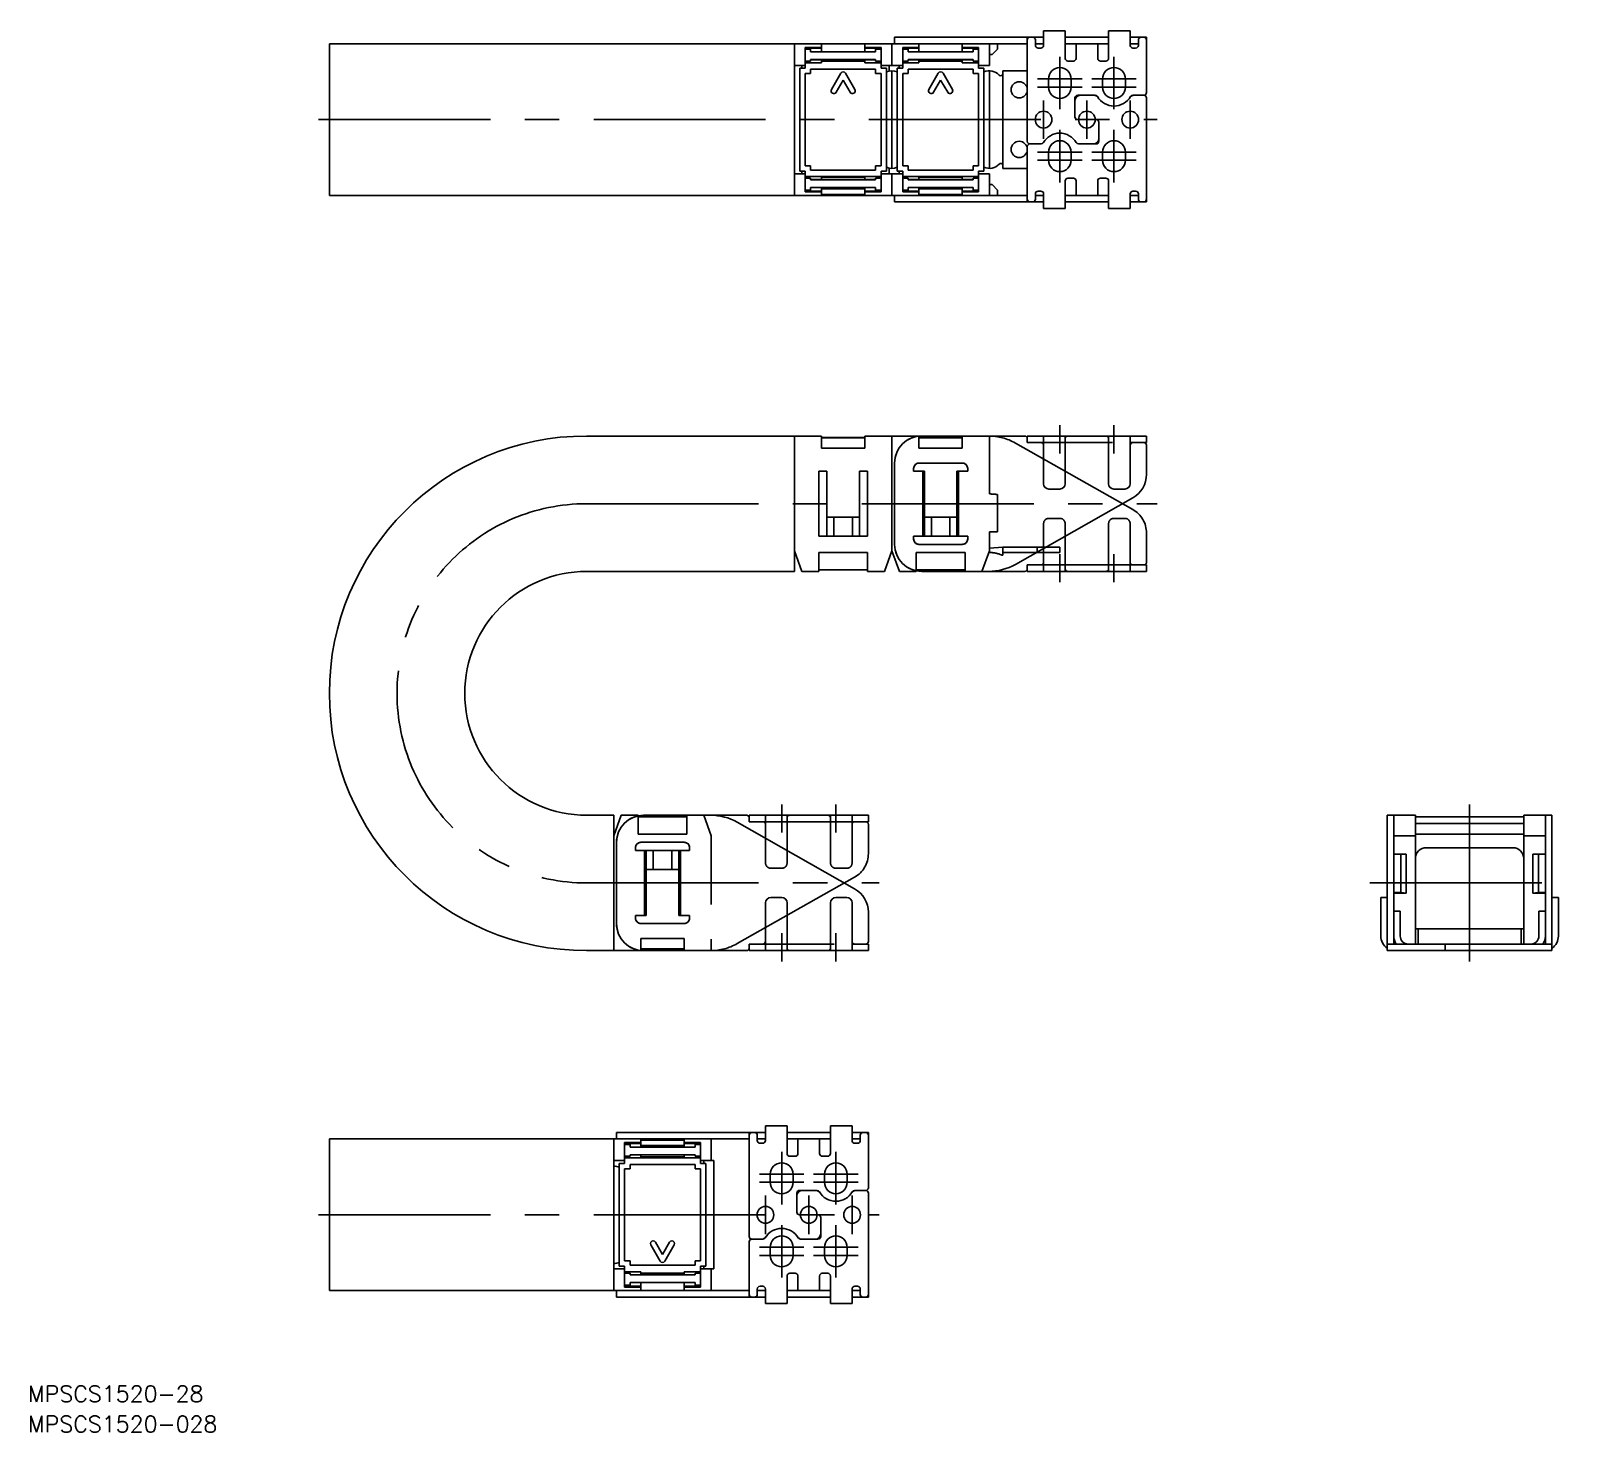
# Model space of a CAD drawing. Extents: x -55 to 229, y -26 to 233.
import ezdxf

# ---------------------------------------------------------------- set-up
doc = ezdxf.new("R2010")
doc.units = 0
for name, pattern in [('CENTER', [50.8, 31.75, -6.35, 6.35, -6.35]), ('DASHED', [19.05, 12.7, -6.35]), ('PHANTOM', [63.5, 31.75, -6.35, 6.35, -6.35, 6.35, -6.35])]:
    doc.linetypes.add(name, pattern=pattern)
doc.layers.get('0').update_dxf_attribs({"linetype": 'CONTINUOUS'})
doc.layers.add('CENTER', color=1, linetype='CENTER')
doc.styles.get("Standard").update_dxf_attribs({"font": 'txt.shx', "height": 3, "bigfont": 'bigfont.shx'})

msp = doc.modelspace()

# ---------------------------------------------------------------- linework, layer by layer
at = {"color": 7, "linetype": 'CONTINUOUS'}
for p, q in [((0, 230.160966), (0, 202.160966)), ((0, 230.160966), (128.863057, 230.160966)), ((85.863057, 202.160966), (85.863057, 230.160966)), ((90.863057, 230.160966), (90.863057, 228.660966)), ((98.863057, 228.660966), (98.863057, 230.160966)), ((103.863057, 230.160966), (103.863057, 226.160966)), ((104.363057, 230.160966), (104.363057, 231.360966)), ((131.863057, 231.360966), (104.363057, 231.360966)), ((108.863057, 230.160966), (108.863057, 228.660966)), ((116.863057, 230.160966), (116.863057, 228.660966)), ((121.863057, 230.160966), (121.863057, 226.160966)), ((123.363057, 229.160966), (123.363057, 230.160966)), ((128.863057, 212.160966), (128.863057, 231.360966)), ((130.363057, 230.860966), (130.363057, 229.860966)), ((131.863057, 230.160966), (130.363057, 230.160966)), ((131.863057, 229.860966), (131.863057, 232.560966)), ((131.863057, 232.560966), (135.863057, 232.560966)), ((135.863057, 227.460966), (135.863057, 232.560966)), ((143.863057, 231.360966), (135.863057, 231.360966)), ((143.863057, 230.160966), (135.863057, 230.160966)), ((137.863057, 227.460966), (137.863057, 230.160966)), ((141.863057, 227.460966), (141.863057, 230.160966)), ((143.863057, 227.460966), (143.863057, 232.560966)), ((147.863057, 232.560966), (143.863057, 232.560966)), ((147.863057, 229.860966), (147.863057, 232.560966)), ((150.863057, 231.360966), (147.863057, 231.360966)), ((149.363057, 230.160966), (147.863057, 230.160966)), ((149.363057, 229.860966), (149.363057, 230.860966)), ((150.863057, 231.360966), (150.863057, 221.160966)), ((87.863057, 229.498305), (90.863057, 229.498305)), ((87.863057, 229.498305), (87.863057, 225.660966)), ((87.863057, 229.345285), (90.863057, 229.345285)), ((87.863057, 229.160966), (88.863057, 229.160966)), ((88.863057, 228.660966), (88.863057, 229.160966)), ((88.863057, 228.660966), (100.863057, 228.660966)), ((88.863057, 227.260966), (100.863057, 227.260966)), ((88.863057, 226.960966), (88.863057, 227.260966)), ((90.863057, 226.660966), (90.863057, 227.260966)), ((98.863057, 229.498305), (101.863057, 229.498305)), ((98.863057, 229.345285), (101.863057, 229.345285)), ((98.863057, 226.660966), (98.863057, 227.260966)), ((100.863057, 229.160966), (101.863057, 229.160966)), ((100.863057, 229.160966), (100.863057, 228.660966)), ((100.863057, 227.260966), (100.863057, 226.960966)), ((101.863057, 225.660966), (101.863057, 229.498305)), ((105.863057, 229.498305), (108.863057, 229.498305)), ((105.863057, 229.498305), (105.863057, 225.660966)), ((105.863057, 229.345285), (108.863057, 229.345285)), ((105.863057, 229.160966), (106.863057, 229.160966)), ((106.863057, 228.660966), (106.863057, 229.160966)), ((106.863057, 228.660966), (118.863057, 228.660966)), ((118.863057, 227.260966), (106.863057, 227.260966)), ((106.863057, 226.960966), (106.863057, 227.260966)), ((108.863057, 226.660966), (108.863057, 227.260966)), ((116.863057, 229.498305), (119.863057, 229.498305)), ((116.863057, 229.345285), (119.863057, 229.345285)), ((116.863057, 226.660966), (116.863057, 227.260966)), ((118.863057, 229.160966), (119.863057, 229.160966)), ((118.863057, 229.160966), (118.863057, 228.660966)), ((118.863057, 227.260966), (118.863057, 226.960966)), ((119.863057, 225.660966), (119.863057, 229.498305)), ((121.863057, 228.160966), (122.363057, 228.160966)), ((122.363057, 228.160966), (123.363057, 229.160966)), ((130.863057, 229.360966), (131.363057, 229.360966)), ((148.363057, 229.360966), (148.863057, 229.360966)), ((85.863057, 226.160966), (87.863057, 226.160966)), ((87.863057, 225.660966), (86.863057, 225.660966)), ((86.863057, 206.660966), (86.863057, 225.660966)), ((87.229082, 225.660966), (87.229082, 226.160966)), ((87.863057, 226.960966), (88.863057, 226.960966)), ((90.863057, 226.660966), (87.863057, 226.660966)), ((88.863057, 224.660966), (87.863057, 224.660966)), ((87.863057, 224.660966), (87.863057, 207.660966)), ((88.863057, 227.212634), (90.863057, 227.212634)), ((100.863057, 225.460966), (88.863057, 225.460966)), ((88.863057, 225.460966), (88.863057, 224.660966)), ((90.863057, 226.960966), (98.863057, 226.960966)), ((94.430044, 224.710966), (92.697993, 221.710966)), ((97.028121, 221.710966), (95.29607, 224.710966)), ((98.863057, 227.212634), (100.863057, 227.212634)), ((98.863057, 226.660966), (101.863057, 226.660966)), ((100.863057, 226.960966), (101.863057, 226.960966)), ((100.863057, 224.660966), (100.863057, 225.460966)), ((101.863057, 224.660966), (100.863057, 224.660966)), ((101.863057, 226.160966), (105.863057, 226.160966)), ((101.863057, 225.660966), (102.863057, 225.660966)), ((101.863057, 207.660966), (101.863057, 224.660966)), ((102.863057, 206.660966), (102.863057, 225.660966)), ((103.363057, 226.160966), (103.363057, 225.110456)), ((103.863057, 225.160966), (103.863057, 207.160966)), ((105.863057, 225.660966), (104.863057, 225.660966)), ((104.863057, 206.660966), (104.863057, 225.660966)), ((105.229082, 225.660966), (105.229082, 226.160966)), ((105.863057, 226.960966), (106.863057, 226.960966)), ((108.863057, 226.660966), (105.863057, 226.660966)), ((106.863057, 224.660966), (105.863057, 224.660966)), ((105.863057, 224.660966), (105.863057, 207.660966)), ((106.863057, 227.212634), (108.863057, 227.212634)), ((118.863057, 225.460966), (106.863057, 225.460966)), ((106.863057, 225.460966), (106.863057, 224.660966)), ((108.863057, 226.960966), (116.863057, 226.960966)), ((112.430044, 224.710966), (110.697993, 221.710966)), ((115.028121, 221.710966), (113.29607, 224.710966)), ((116.863057, 227.212634), (118.863057, 227.212634)), ((116.863057, 226.660966), (119.863057, 226.660966)), ((118.863057, 226.960966), (119.863057, 226.960966)), ((118.863057, 224.660966), (118.863057, 225.460966)), ((119.863057, 224.660966), (118.863057, 224.660966)), ((119.863057, 226.160966), (121.863057, 226.160966)), ((119.863057, 225.660966), (120.863057, 225.660966)), ((119.863057, 207.660966), (119.863057, 224.660966)), ((120.863057, 206.660966), (120.863057, 225.660966)), ((121.863057, 225.160966), (121.863057, 207.160966)), ((124.363057, 225.160966), (128.863057, 225.160966)), ((124.363057, 207.160966), (124.363057, 225.160966)), ((136.363057, 226.960966), (137.363057, 226.960966)), ((142.363057, 226.960966), (143.363057, 226.960966)), ((93.564019, 221.210966), (94.863057, 223.460966)), ((94.863057, 223.460966), (96.162095, 221.210966)), ((111.564019, 221.210966), (112.863057, 223.460966)), ((112.863057, 223.460966), (114.162095, 221.210966)), ((132.763057, 222.160966), (132.763057, 223.660966)), ((136.963057, 223.660966), (136.963057, 222.160966)), ((142.763057, 222.160966), (142.763057, 223.660966)), ((146.963057, 223.660966), (146.963057, 222.160966)), ((137.663057, 220.160966), (137.663057, 216.660966)), ((138.163057, 220.660966), (141.398955, 220.660966)), ((150.363057, 220.660966), (148.327159, 220.660966)), ((150.863057, 220.160966), (150.863057, 200.960966)), ((138.163057, 216.160966), (138.313057, 216.160966)), ((141.413057, 216.160966), (141.563057, 216.160966)), ((142.063057, 215.660966), (142.063057, 212.160966)), ((128.863057, 200.960966), (128.863057, 211.160966)), ((131.398955, 211.660966), (129.363057, 211.660966)), ((138.327159, 211.660966), (141.563057, 211.660966)), ((87.863057, 207.660966), (88.863057, 207.660966)), ((88.863057, 207.660966), (88.863057, 206.860966)), ((100.863057, 206.860966), (100.863057, 207.660966)), ((100.863057, 207.660966), (101.863057, 207.660966)), ((105.863057, 207.660966), (106.863057, 207.660966)), ((106.863057, 207.660966), (106.863057, 206.860966)), ((118.863057, 206.860966), (118.863057, 207.660966)), ((118.863057, 207.660966), (119.863057, 207.660966)), ((132.763057, 208.660966), (132.763057, 210.160966)), ((136.963057, 210.160966), (136.963057, 208.660966)), ((142.763057, 208.660966), (142.763057, 210.160966)), ((146.963057, 210.160966), (146.963057, 208.660966)), ((85.863057, 206.160966), (87.863057, 206.160966)), ((87.863057, 206.660966), (86.863057, 206.660966)), ((87.229082, 206.160966), (87.229082, 206.660966)), ((87.863057, 202.823627), (87.863057, 206.660966)), ((87.863057, 205.660966), (101.863057, 205.660966)), ((88.863057, 205.360966), (87.863057, 205.360966)), ((88.863057, 206.860966), (100.863057, 206.860966)), ((88.863057, 205.060966), (88.863057, 205.360966)), ((88.863057, 205.109297), (90.863057, 205.109297)), ((100.863057, 205.060966), (88.863057, 205.060966)), ((90.863057, 205.660966), (90.863057, 205.060966)), ((90.863057, 205.460966), (98.863057, 205.460966)), ((98.863057, 205.660966), (98.863057, 205.060966)), ((98.863057, 205.109297), (100.863057, 205.109297)), ((101.863057, 205.360966), (100.863057, 205.360966)), ((100.863057, 205.360966), (100.863057, 205.060966)), ((101.863057, 206.660966), (102.863057, 206.660966)), ((101.863057, 202.823627), (101.863057, 206.660966)), ((101.863057, 206.160966), (105.863057, 206.160966)), ((103.363057, 207.211476), (103.363057, 206.160966)), ((103.863057, 202.160966), (103.863057, 206.160966)), ((105.863057, 206.660966), (104.863057, 206.660966)), ((105.229082, 206.160966), (105.229082, 206.660966)), ((105.863057, 206.660966), (105.863057, 202.823627)), ((105.863057, 205.660966), (119.863057, 205.660966)), ((106.863057, 205.360966), (105.863057, 205.360966)), ((106.863057, 206.860966), (118.863057, 206.860966)), ((106.863057, 205.060966), (106.863057, 205.360966)), ((106.863057, 205.109297), (108.863057, 205.109297)), ((118.863057, 205.060966), (106.863057, 205.060966)), ((108.863057, 205.660966), (108.863057, 205.060966)), ((108.863057, 205.460966), (116.863057, 205.460966)), ((116.863057, 205.060966), (116.863057, 205.660966)), ((116.863057, 205.109297), (118.863057, 205.109297)), ((119.863057, 205.360966), (118.863057, 205.360966)), ((118.863057, 205.360966), (118.863057, 205.060966)), ((119.863057, 206.660966), (120.863057, 206.660966)), ((119.863057, 202.823627), (119.863057, 206.660966)), ((119.863057, 206.160966), (121.863057, 206.160966)), ((121.863057, 202.160966), (121.863057, 206.160966)), ((128.863057, 207.160966), (124.363057, 207.160966)), ((135.863057, 204.860966), (135.863057, 199.760966)), ((137.363057, 205.360966), (136.363057, 205.360966)), ((137.863057, 204.860966), (137.863057, 202.160966)), ((141.863057, 204.860966), (141.863057, 202.160966)), ((143.363057, 205.360966), (142.363057, 205.360966)), ((143.863057, 199.760966), (143.863057, 204.860966)), ((128.863057, 202.160966), (0, 202.160966)), ((88.863057, 203.160966), (87.863057, 203.160966)), ((87.863057, 202.976647), (90.863057, 202.976647)), ((87.863057, 202.823627), (90.863057, 202.823627)), ((88.863057, 203.660966), (100.863057, 203.660966)), ((88.863057, 203.160966), (88.863057, 203.660966)), ((90.863057, 203.660966), (90.863057, 202.160966)), ((90.863057, 203.476723), (98.863057, 203.476723)), ((90.863057, 203.389905), (98.863057, 203.389905)), ((90.863057, 202.360966), (98.863057, 202.360966)), ((98.863057, 203.660966), (98.863057, 202.160966)), ((98.863057, 202.976647), (101.863057, 202.976647)), ((98.863057, 202.823627), (101.863057, 202.823627)), ((100.863057, 203.660966), (100.863057, 203.160966)), ((101.863057, 203.160966), (100.863057, 203.160966)), ((104.363057, 200.960966), (104.363057, 202.160966)), ((106.863057, 203.160966), (105.863057, 203.160966)), ((105.863057, 202.976647), (108.863057, 202.976647)), ((105.863057, 202.823627), (108.863057, 202.823627)), ((118.863057, 203.660966), (106.863057, 203.660966)), ((106.863057, 203.160966), (106.863057, 203.660966)), ((108.863057, 202.160966), (108.863057, 203.660966)), ((108.863057, 203.476723), (116.863057, 203.476723)), ((108.863057, 203.389905), (116.863057, 203.389905)), ((108.863057, 202.360966), (116.863057, 202.360966)), ((116.863057, 203.660966), (116.863057, 202.160966)), ((116.863057, 202.976647), (119.863057, 202.976647)), ((116.863057, 202.823627), (119.863057, 202.823627)), ((118.863057, 203.660966), (118.863057, 203.160966)), ((119.863057, 203.160966), (118.863057, 203.160966)), ((121.863057, 204.160966), (122.363057, 204.160966)), ((123.363057, 203.160966), (122.363057, 204.160966)), ((123.363057, 203.160966), (123.363057, 202.160966)), ((130.363057, 202.460966), (130.363057, 201.460966)), ((131.863057, 202.160966), (130.363057, 202.160966)), ((131.363057, 202.960966), (130.863057, 202.960966)), ((131.863057, 199.760966), (131.863057, 202.460966)), ((143.863057, 202.160966), (135.863057, 202.160966)), ((147.863057, 202.460966), (147.863057, 199.760966)), ((149.363057, 202.160966), (147.863057, 202.160966)), ((148.863057, 202.960966), (148.363057, 202.960966)), ((149.363057, 201.460966), (149.363057, 202.460966)), ((131.863057, 200.960966), (104.363057, 200.960966)), ((131.863057, 199.760966), (135.863057, 199.760966)), ((143.863057, 200.960966), (135.863057, 200.960966)), ((147.863057, 199.760966), (143.863057, 199.760966)), ((150.863057, 200.960966), (147.863057, 200.960966)), ((47.5, 157.760533), (90.863057, 157.760533)), ((85.863057, 132.760533), (85.863057, 157.760533)), ((90.863057, 157.760533), (90.863057, 155.501367)), ((98.863057, 157.460533), (90.863057, 157.460533)), ((90.863057, 157.438848), (98.863057, 157.438848)), ((98.863057, 157.760533), (98.863057, 155.501367)), ((98.863057, 157.760533), (108.863057, 157.760533)), ((103.863057, 157.760533), (103.863057, 136.560533)), ((108.863057, 157.760533), (108.863057, 157.73547)), ((128.363057, 157.760533), (109.363057, 157.760533)), ((128.863057, 156.560533), (128.863057, 157.760533)), ((128.863057, 156.560533), (131.863057, 156.560533)), ((131.863057, 157.760533), (131.863057, 148.960533)), ((135.863057, 148.960533), (135.863057, 157.760533)), ((143.863057, 157.760533), (143.863057, 148.960533)), ((147.863057, 148.960533), (147.863057, 157.760533)), ((150.863057, 156.560533), (147.863057, 156.560533)), ((150.863057, 156.560533), (150.863057, 157.760533)), ((90.863057, 155.501367), (98.863057, 155.501367)), ((150.863057, 150.675775), (150.863057, 156.060533)), ((90.363057, 139.260533), (90.363057, 151.260533)), ((90.363057, 151.260533), (91.863057, 151.260533)), ((91.863057, 151.260533), (91.863057, 139.260533)), ((97.863057, 139.260533), (97.863057, 151.260533)), ((97.863057, 151.260533), (99.363057, 151.260533)), ((99.363057, 151.260533), (99.363057, 139.260533)), ((104.363057, 152.760533), (104.363057, 137.760533)), ((107.863057, 151.760533), (107.863057, 151.260533)), ((107.863057, 151.260533), (109.863057, 151.260533)), ((116.863057, 152.760533), (108.863057, 152.760533)), ((109.563057, 139.260533), (109.563057, 151.260533)), ((109.863057, 151.260533), (109.863057, 139.260533)), ((115.863057, 139.260533), (115.863057, 151.260533)), ((115.863057, 151.260533), (117.863057, 151.260533)), ((116.163057, 151.260533), (116.163057, 139.260533)), ((117.863057, 151.260533), (117.863057, 151.760533)), ((132.863057, 147.960533), (134.863057, 147.960533)), ((144.863057, 147.960533), (146.863057, 147.960533)), ((126.655186, 134.057964), (148.326048, 146.32449)), ((91.863057, 142.760533), (97.863057, 142.760533)), ((93.163057, 139.260533), (93.163057, 142.760533)), ((96.563057, 142.760533), (96.563057, 139.260533)), ((109.863057, 142.760533), (115.863057, 142.760533)), ((111.163057, 139.260533), (111.163057, 142.760533)), ((114.563057, 142.760533), (114.563057, 139.260533)), ((99.363057, 139.260533), (90.363057, 139.260533)), ((117.863057, 139.260533), (107.863057, 139.260533)), ((107.863057, 139.260533), (107.863057, 138.760533)), ((117.863057, 138.760533), (117.863057, 139.260533)), ((87.246144, 132.760533), (85.863057, 136.560533)), ((103.863057, 136.560533), (102.47997, 132.760533)), ((105.246144, 132.760533), (103.863057, 136.560533)), ((108.863057, 137.760533), (116.863057, 137.760533)), ((134.863057, 137.260533), (132.313058, 137.260533)), ((134.863057, 136.260533), (134.863057, 137.260533)), ((99.363057, 136.260533), (90.363057, 136.260533)), ((90.363057, 136.260533), (90.363057, 132.760533)), ((99.363057, 132.760533), (99.363057, 136.260533)), ((134.863057, 136.260533), (130.546391, 136.260533)), ((130.663057, 136.260533), (130.663057, 136.32657)), ((47.5, 132.760533), (85.863057, 132.760533)), ((90.363057, 132.760533), (87.246144, 132.760533)), ((90.363057, 133.060533), (99.363057, 133.060533)), ((102.47997, 132.760533), (99.363057, 132.760533)), ((108.363057, 132.760533), (105.246144, 132.760533)), ((108.363057, 132.861554), (108.363057, 132.760533)), ((109.363057, 132.760533), (121.729204, 132.760533)), ((47.5, 87.760533), (52.513057, 87.760533)), ((52.513057, 62.760533), (52.513057, 87.760533)), ((52.513057, 83.960533), (53.896144, 87.760533)), ((53.896144, 87.760533), (57.013057, 87.760533)), ((57.013057, 87.760533), (57.013057, 87.659512)), ((58.013057, 87.760533), (70.379204, 87.760533)), ((75.305186, 86.463102), (96.976048, 74.196576)), ((195.313057, 62.760533), (195.313057, 87.760533)), ((195.313057, 87.760533), (200.513057, 87.760533)), ((196.513057, 63.960533), (196.513057, 87.760533)), ((200.513057, 63.960533), (200.513057, 87.760533)), ((200.513057, 87.460533), (220.513057, 87.460533)), ((200.513057, 86.260533), (220.513057, 86.260533)), ((225.713057, 87.760533), (220.513057, 87.760533)), ((220.513057, 87.760533), (220.513057, 63.960533)), ((224.513057, 63.960533), (224.513057, 87.760533)), ((225.713057, 87.760533), (225.713057, 62.760533)), ((53.013057, 67.760533), (53.013057, 82.760533)), ((57.513057, 82.760533), (65.513057, 82.760533)), ((196.513057, 83.960533), (200.513057, 83.960533)), ((200.513057, 84.260533), (220.513057, 84.260533)), ((224.513057, 83.960533), (220.513057, 83.960533)), ((56.513057, 81.260533), (56.513057, 81.760533)), ((66.513057, 81.260533), (56.513057, 81.260533)), ((58.213057, 81.260533), (58.213057, 69.260533)), ((58.513057, 81.260533), (58.513057, 69.260533)), ((59.813057, 77.760533), (59.813057, 81.260533)), ((63.213057, 81.260533), (63.213057, 77.760533)), ((64.513057, 69.260533), (64.513057, 81.260533)), ((64.813057, 69.260533), (64.813057, 81.260533)), ((66.513057, 81.760533), (66.513057, 81.260533)), ((198.813057, 80.560533), (196.513057, 80.560533)), ((197.813057, 73.467202), (197.813057, 80.560533)), ((198.813057, 80.560533), (198.813057, 73.360533)), ((218.513057, 81.760533), (202.513057, 81.760533)), ((222.213057, 80.560533), (222.213057, 73.360533)), ((222.213057, 80.560533), (224.513057, 80.560533)), ((223.213057, 80.560533), (223.213057, 73.467202)), ((64.513057, 77.760533), (58.513057, 77.760533)), ((80.513057, 62.760533), (80.513057, 71.560533)), ((81.513057, 72.560533), (83.513057, 72.560533)), ((84.513057, 71.560533), (84.513057, 62.760533)), ((92.513057, 62.760533), (92.513057, 71.560533)), ((93.513057, 72.560533), (95.513057, 72.560533)), ((96.513057, 71.560533), (96.513057, 62.760533)), ((194.113057, 72.560533), (195.313057, 72.560533)), ((194.113057, 65.460533), (194.113057, 72.560533)), ((197.813057, 73.467202), (196.513057, 73.467202)), ((198.813057, 73.360533), (196.513057, 73.360533)), ((222.213057, 73.360533), (224.513057, 73.360533)), ((223.213057, 73.467202), (224.513057, 73.467202)), ((225.713057, 72.560533), (226.913057, 72.560533)), ((226.913057, 65.460533), (226.913057, 72.560533)), ((56.513057, 69.260533), (58.513057, 69.260533)), ((56.513057, 68.760533), (56.513057, 69.260533)), ((64.513057, 69.260533), (66.513057, 69.260533)), ((66.513057, 69.260533), (66.513057, 68.760533)), ((99.513057, 69.845291), (99.513057, 64.460533)), ((196.513057, 70.060533), (197.713057, 70.060533)), ((197.713057, 65.460533), (197.713057, 70.060533)), ((223.313057, 70.060533), (224.513057, 70.060533)), ((223.313057, 70.060533), (223.313057, 65.460533)), ((65.513057, 67.760533), (57.513057, 67.760533)), ((200.513057, 66.760533), (220.513057, 66.760533)), ((201.013057, 63.960533), (201.013057, 66.760533)), ((220.013057, 66.760533), (220.013057, 63.960533)), ((57.513057, 62.760533), (47.5, 62.760533)), ((57.513057, 62.760533), (57.513057, 62.785596)), ((77.013057, 62.760533), (58.013057, 62.760533)), ((77.513057, 63.960533), (80.513057, 63.960533)), ((77.513057, 63.960533), (77.513057, 62.760533)), ((99.513057, 63.960533), (96.513057, 63.960533)), ((99.513057, 63.960533), (99.513057, 62.760533)), ((195.313057, 63.960533), (225.713057, 63.960533)), ((195.313057, 62.760533), (225.713057, 62.760533)), ((206.013057, 63.960533), (206.013057, 62.760533)), ((53.013057, 28), (53.013057, 29.2)), ((80.513057, 29.2), (53.013057, 29.2)), ((77.513057, 10), (77.513057, 29.2)), ((79.013057, 28.7), (79.013057, 27.7)), ((80.513057, 27.7), (80.513057, 30.4)), ((80.513057, 30.4), (84.513057, 30.4)), ((84.513057, 25.3), (84.513057, 30.4)), ((92.513057, 29.2), (84.513057, 29.2)), ((92.513057, 25.3), (92.513057, 30.4)), ((96.513057, 30.4), (92.513057, 30.4)), ((96.513057, 27.7), (96.513057, 30.4)), ((99.513057, 29.2), (96.513057, 29.2)), ((98.013057, 27.7), (98.013057, 28.7)), ((99.513057, 29.2), (99.513057, 19)), ((77.513057, 28), (0, 28)), ((0, 28), (0, 0)), ((52.513057, 28), (52.513057, 0)), ((57.513057, 27.337339), (54.513057, 27.337339)), ((54.513057, 27.337339), (54.513057, 23.5)), ((57.513057, 27.184318), (54.513057, 27.184318)), ((54.513057, 27), (55.513057, 27)), ((55.513057, 26.5), (55.513057, 27)), ((55.513057, 26.5), (67.513057, 26.5)), ((57.513057, 28), (57.513057, 26.5)), ((65.513057, 27.8), (57.513057, 27.8)), ((65.513057, 26.77106), (57.513057, 26.77106)), ((65.513057, 26.684242), (57.513057, 26.684242)), ((65.513057, 26.5), (65.513057, 28)), ((68.513057, 27.337339), (65.513057, 27.337339)), ((68.513057, 27.184318), (65.513057, 27.184318)), ((67.513057, 27), (67.513057, 26.5)), ((67.513057, 27), (68.513057, 27)), ((68.513057, 23.5), (68.513057, 27.337339)), ((70.513057, 28), (70.513057, 24)), ((80.513057, 28), (79.013057, 28)), ((79.513057, 27.2), (80.013057, 27.2)), ((92.513057, 28), (84.513057, 28)), ((86.513057, 25.3), (86.513057, 28)), ((90.513057, 25.3), (90.513057, 28)), ((98.013057, 28), (96.513057, 28)), ((97.013057, 27.2), (97.513057, 27.2)), ((54.513057, 24), (52.513057, 24)), ((53.513057, 23.5), (53.513057, 4.5)), ((54.513057, 23.5), (53.513057, 23.5)), ((54.513057, 24.8), (55.513057, 24.8)), ((68.513057, 24.5), (54.513057, 24.5)), ((55.513057, 24.8), (55.513057, 25.1)), ((67.513057, 25.1), (55.513057, 25.1)), ((57.513057, 25.051668), (55.513057, 25.051668)), ((67.513057, 23.3), (55.513057, 23.3)), ((55.513057, 23.3), (55.513057, 22.5)), ((57.513057, 24.5), (57.513057, 25.1)), ((65.513057, 24.7), (57.513057, 24.7)), ((65.513057, 24.5), (65.513057, 25.1)), ((67.513057, 25.051668), (65.513057, 25.051668)), ((67.513057, 25.1), (67.513057, 24.8)), ((67.513057, 24.8), (68.513057, 24.8)), ((67.513057, 22.5), (67.513057, 23.3)), ((71.013057, 24), (68.513057, 24)), ((68.513057, 23.5), (69.513057, 23.5)), ((69.147032, 24), (69.147032, 23.5)), ((69.513057, 23.5), (69.513057, 4.5)), ((71.013057, 4), (71.013057, 24)), ((85.013057, 24.8), (86.013057, 24.8)), ((91.013057, 24.8), (92.013057, 24.8)), ((55.513057, 22.5), (54.513057, 22.5)), ((54.513057, 22.5), (54.513057, 5.5)), ((68.513057, 22.5), (67.513057, 22.5)), ((68.513057, 5.5), (68.513057, 22.5)), ((81.413057, 20), (81.413057, 21.5)), ((85.613057, 21.5), (85.613057, 20)), ((91.413057, 20), (91.413057, 21.5)), ((95.613057, 21.5), (95.613057, 20)), ((86.313057, 18), (86.313057, 14.5)), ((86.813057, 18.5), (90.048955, 18.5)), ((99.013057, 18.5), (96.977159, 18.5)), ((99.513057, 18), (99.513057, -1.2)), ((86.813057, 14), (86.963057, 14)), ((90.063057, 14), (90.213057, 14)), ((90.713057, 13.5), (90.713057, 10)), ((61.513057, 6.7), (60.214019, 8.95)), ((62.812095, 8.95), (61.513057, 6.7)), ((77.513057, -1.2), (77.513057, 9)), ((80.048955, 9.5), (78.013057, 9.5)), ((86.977159, 9.5), (90.213057, 9.5)), ((59.347993, 8.45), (61.080044, 5.45)), ((61.94607, 5.45), (63.678121, 8.45)), ((81.413057, 6.5), (81.413057, 8)), ((85.613057, 8), (85.613057, 6.5)), ((91.413057, 6.5), (91.413057, 8)), ((95.613057, 8), (95.613057, 6.5)), ((54.513057, 4), (52.513057, 4)), ((54.513057, 4.5), (53.513057, 4.5)), ((54.513057, 5.5), (55.513057, 5.5)), ((54.513057, 4.5), (54.513057, 0.662661)), ((57.513057, 3.5), (54.513057, 3.5)), ((55.513057, 3.2), (54.513057, 3.2)), ((55.513057, 5.5), (55.513057, 4.7)), ((55.513057, 4.7), (67.513057, 4.7)), ((55.513057, 2.9), (55.513057, 3.2)), ((57.513057, 2.948331), (55.513057, 2.948331)), ((55.513057, 2.9), (67.513057, 2.9)), ((57.513057, 3.5), (57.513057, 2.9)), ((65.513057, 3.2), (57.513057, 3.2)), ((65.513057, 3.5), (68.513057, 3.5)), ((65.513057, 3.5), (65.513057, 2.9)), ((67.513057, 2.948331), (65.513057, 2.948331)), ((67.513057, 5.5), (68.513057, 5.5)), ((67.513057, 4.7), (67.513057, 5.5)), ((68.513057, 3.2), (67.513057, 3.2)), ((67.513057, 3.2), (67.513057, 2.9)), ((68.513057, 0.662661), (68.513057, 4.5)), ((68.513057, 4.5), (69.513057, 4.5)), ((71.013057, 4), (68.513057, 4)), ((69.147032, 4.5), (69.147032, 4)), ((70.513057, 0), (70.513057, 4)), ((86.013057, 3.2), (85.013057, 3.2)), ((92.013057, 3.2), (91.013057, 3.2)), ((0, 0), (77.513057, 0)), ((53.013057, -1.2), (53.013057, 0)), ((55.513057, 1), (54.513057, 1)), ((57.513057, 0.815681), (54.513057, 0.815681)), ((57.513057, 0.662661), (54.513057, 0.662661)), ((55.513057, 1), (55.513057, 1.5)), ((67.513057, 1.5), (55.513057, 1.5)), ((57.513057, 1.5), (57.513057, 0)), ((65.513057, 1.5), (65.513057, 0)), ((68.513057, 0.815681), (65.513057, 0.815681)), ((68.513057, 0.662661), (65.513057, 0.662661)), ((67.513057, 1.5), (67.513057, 1)), ((68.513057, 1), (67.513057, 1)), ((79.013057, 0.3), (79.013057, -0.7)), ((80.013057, 0.8), (79.513057, 0.8)), ((80.513057, -2.4), (80.513057, 0.3)), ((84.513057, 2.7), (84.513057, -2.4)), ((86.513057, 2.7), (86.513057, 0)), ((90.513057, 2.7), (90.513057, 0)), ((92.513057, -2.4), (92.513057, 2.7)), ((96.513057, 0.3), (96.513057, -2.4)), ((97.513057, 0.8), (97.013057, 0.8)), ((98.013057, -0.7), (98.013057, 0.3)), ((80.513057, -1.2), (53.013057, -1.2)), ((80.513057, 0), (79.013057, 0)), ((80.513057, -2.4), (84.513057, -2.4)), ((92.513057, 0), (84.513057, 0)), ((92.513057, -1.2), (84.513057, -1.2)), ((96.513057, -2.4), (92.513057, -2.4)), ((98.013057, 0), (96.513057, 0)), ((99.513057, -1.2), (96.513057, -1.2))]:
    msp.add_line(p, q, dxfattribs=at)
at = {"color": 3, "linetype": 'DASHED'}
for p, q in [((108.863057, 157.73547), (108.863057, 155.501367)), ((116.863057, 157.460533), (108.863057, 157.460533)), ((108.863057, 157.438848), (116.863057, 157.438848)), ((116.863057, 157.760533), (116.863057, 155.501367)), ((121.863057, 157.760533), (121.863057, 147.060533)), ((131.863057, 156.560533), (147.863057, 156.560533)), ((108.863057, 155.501367), (116.863057, 155.501367)), ((123.363057, 146.952838), (123.363057, 140.060533)), ((121.863057, 140.060533), (121.863057, 136.560533)), ((123.363057, 140.060533), (121.863057, 140.060533)), ((121.863057, 136.560533), (120.47997, 132.760533)), ((124.363057, 137.260533), (121.863057, 137.060533)), ((132.313058, 137.260533), (124.363057, 137.260533)), ((124.363057, 135.760533), (124.363057, 137.260533)), ((130.663057, 136.32657), (130.663057, 137.260533)), ((108.363057, 136.260533), (108.363057, 132.861554)), ((117.363057, 136.260533), (108.363057, 136.260533)), ((117.363057, 132.760533), (117.363057, 136.260533)), ((124.363057, 135.760533), (124.154345, 135.760533)), ((130.546391, 136.260533), (124.363057, 136.260533)), ((108.363057, 133.060533), (117.363057, 133.060533)), ((57.013057, 87.659512), (57.013057, 84.260533)), ((66.013057, 87.460533), (57.013057, 87.460533)), ((66.013057, 84.260533), (66.013057, 87.760533)), ((69.12997, 87.760533), (70.513057, 83.960533)), ((57.013057, 84.260533), (66.013057, 84.260533)), ((70.513057, 83.960533), (70.513057, 62.760533)), ((57.513057, 62.785596), (57.513057, 65.019699)), ((65.513057, 65.019699), (57.513057, 65.019699)), ((65.513057, 63.082218), (57.513057, 63.082218)), ((57.513057, 63.060533), (65.513057, 63.060533)), ((65.513057, 62.760533), (65.513057, 65.019699)), ((80.513057, 63.960533), (96.513057, 63.960533))]:
    msp.add_line(p, q, dxfattribs=at)
at = {"color": 3, "linetype": 'PHANTOM'}
for p, q in [((109.363057, 157.760533), (121.729204, 157.760533)), ((126.655186, 156.463102), (148.326048, 144.196576)), ((104.363057, 137.760533), (104.363057, 152.760533)), ((107.863057, 151.260533), (107.863057, 151.760533)), ((109.563057, 151.260533), (107.863057, 151.260533)), ((108.863057, 152.760533), (116.863057, 152.760533)), ((109.563057, 151.260533), (109.563057, 139.260533)), ((116.163057, 139.260533), (116.163057, 151.260533)), ((117.863057, 151.260533), (116.163057, 151.260533)), ((117.863057, 151.760533), (117.863057, 151.260533)), ((132.863057, 142.560533), (134.863057, 142.560533)), ((144.863057, 142.560533), (146.863057, 142.560533)), ((107.863057, 139.260533), (109.563057, 139.260533)), ((107.863057, 138.760533), (107.863057, 139.260533)), ((116.163057, 139.260533), (117.863057, 139.260533)), ((117.863057, 139.260533), (117.863057, 138.760533)), ((131.863057, 132.760533), (131.863057, 141.560533)), ((135.863057, 141.560533), (135.863057, 132.760533)), ((143.863057, 132.760533), (143.863057, 141.560533)), ((147.863057, 141.560533), (147.863057, 132.760533)), ((150.863057, 139.845291), (150.863057, 134.460533)), ((116.863057, 137.760533), (108.863057, 137.760533)), ((150.863057, 133.960533), (128.863057, 133.960533)), ((128.863057, 133.960533), (128.863057, 132.760533)), ((134.863057, 130.760533), (134.863057, 135.960533)), ((144.863057, 130.760533), (144.863057, 135.960533)), ((150.863057, 133.960533), (150.863057, 132.760533)), ((128.363057, 132.760533), (109.363057, 132.760533)), ((128.863057, 132.760533), (150.863057, 132.760533)), ((83.513057, 89.760533), (83.513057, 84.560533)), ((93.513057, 89.760533), (93.513057, 84.560533)), ((77.013057, 87.760533), (58.013057, 87.760533)), ((77.513057, 87.760533), (99.513057, 87.760533)), ((77.513057, 86.560533), (77.513057, 87.760533)), ((99.513057, 86.560533), (77.513057, 86.560533)), ((80.513057, 87.760533), (80.513057, 78.960533)), ((84.513057, 78.960533), (84.513057, 87.760533)), ((92.513057, 87.760533), (92.513057, 78.960533)), ((96.513057, 78.960533), (96.513057, 87.760533)), ((99.513057, 86.560533), (99.513057, 87.760533)), ((99.513057, 80.675775), (99.513057, 86.060533)), ((53.013057, 82.760533), (53.013057, 67.760533)), ((65.513057, 82.760533), (57.513057, 82.760533)), ((56.513057, 81.760533), (56.513057, 81.260533)), ((56.513057, 81.260533), (58.213057, 81.260533)), ((58.213057, 69.260533), (58.213057, 81.260533)), ((64.813057, 81.260533), (66.513057, 81.260533)), ((64.813057, 81.260533), (64.813057, 69.260533)), ((66.513057, 81.260533), (66.513057, 81.760533)), ((81.513057, 77.960533), (83.513057, 77.960533)), ((93.513057, 77.960533), (95.513057, 77.960533)), ((75.305186, 64.057964), (96.976048, 76.32449)), ((58.213057, 69.260533), (56.513057, 69.260533)), ((56.513057, 69.260533), (56.513057, 68.760533)), ((66.513057, 69.260533), (64.813057, 69.260533)), ((66.513057, 68.760533), (66.513057, 69.260533)), ((57.513057, 67.760533), (65.513057, 67.760533)), ((58.013057, 62.760533), (70.379204, 62.760533))]:
    msp.add_line(p, q, dxfattribs=at)
for p, q in [((128.863057, 157.760533), (150.863057, 157.760533)), ((77.513057, 62.760533), (99.513057, 62.760533))]:
    msp.add_line(p, q)
at = {"color": 7, "linetype": 'CONTINUOUS'}
for centre, radius in [((127.363057, 221.660966), 1.5), ((131.863057, 216.160966), 1.55), ((139.863057, 216.160966), 1.55), ((147.863057, 216.160966), 1.55), ((127.363057, 210.660966), 1.5), ((80.513057, 14), 1.55), ((88.513057, 14), 1.55), ((96.513057, 14), 1.55)]:
    msp.add_circle(centre, radius, dxfattribs=at)
for centre, radius, start, end in [((129.363057, 230.860966), 0.5, 90, 180), ((129.863057, 230.860966), 0.5, 0, 90), ((149.863057, 230.860966), 0.5, 90, 180), ((150.363057, 230.860966), 0.5, 0, 90), ((130.863057, 229.860966), 0.5, 180, 270), ((131.363057, 229.860966), 0.5, 270, 0), ((136.363057, 227.460966), 0.5, 180, 270), ((137.363057, 227.460966), 0.5, 270, 0), ((142.363057, 227.460966), 0.5, 180, 270), ((143.363057, 227.460966), 0.5, 270, 0), ((148.363057, 229.860966), 0.5, 180, 270), ((148.863057, 229.860966), 0.5, 270, 0), ((94.863057, 224.460966), 0.5, 30, 150), ((103.863057, 222.660966), 2.5, 66.421822, 113.578178), ((112.863057, 224.460966), 0.5, 30, 150), ((121.863057, 222.660966), 2.5, 43.602819, 113.57817848), ((123.963057, 224.660966), 0.4, 223.602819, 0), ((134.863057, 223.660966), 2.1, 0, 180), ((144.863057, 223.660966), 2.1, 0, 180), ((93.131006, 221.460966), 0.5, 150, 330), ((96.595108, 221.460966), 0.5, 210, 30), ((111.131006, 221.460966), 0.5, 150, 330), ((114.595108, 221.460966), 0.5, 210, 30), ((134.863057, 222.160966), 2.1, 180, 0), ((144.863057, 222.160966), 2.1, 180, 0), ((138.163057, 220.160966), 0.5, 90, 180), ((138.663057, 219.660966), 1, 90, 180), ((141.1214, 219.660966), 1, 33.748989, 90), ((141.398955, 220.160966), 0.5, 30, 90), ((144.863057, 222.160966), 3.5, 210, 330), ((148.604714, 219.660966), 1, 90, 146.251011), ((148.327159, 220.160966), 0.5, 90, 150), ((150.363057, 221.160966), 0.5, 270, 0), ((150.363057, 220.160966), 0.5, 0, 90), ((138.163057, 216.660966), 0.5, 180, 270), ((141.563057, 215.660966), 0.5, 0, 90), ((134.863057, 210.160966), 3.5, 30, 150), ((129.363057, 212.160966), 0.5, 180, 270), ((129.363057, 211.160966), 0.5, 90, 180), ((131.1214, 212.660966), 1, 270, 326.251011), ((131.398955, 212.160966), 0.5, 270, 330), ((134.863057, 210.160966), 2.1, 0, 180), ((138.604714, 212.660966), 1, 213.748989, 270), ((138.327159, 212.160966), 0.5, 210, 270), ((141.063057, 212.660966), 1, 270, 0), ((141.563057, 212.160966), 0.5, 270, 0), ((144.863057, 210.160966), 2.1, 0, 180), ((103.863057, 209.660966), 2.5, 246.42182152, 293.578178), ((121.863057, 209.660966), 2.5, 246.42182152, 316.397181), ((123.963057, 207.660966), 0.4, 0, 136.397181), ((134.863057, 208.660966), 2.1, 180, 0), ((144.863057, 208.660966), 2.1, 180, 0), ((136.363057, 204.860966), 0.5, 90, 180), ((137.363057, 204.860966), 0.5, 0, 90), ((142.363057, 204.860966), 0.5, 90, 180), ((143.363057, 204.860966), 0.5, 0, 90), ((130.863057, 202.460966), 0.5, 90, 180), ((131.363057, 202.460966), 0.5, 0, 90), ((148.363057, 202.460966), 0.5, 90, 180), ((148.863057, 202.460966), 0.5, 0, 90), ((129.363057, 201.460966), 0.5, 180, 270), ((129.863057, 201.460966), 0.5, 270, 0), ((149.863057, 201.460966), 0.5, 180, 270), ((150.363057, 201.460966), 0.5, 270, 0), ((47.5, 110.260533), 47.5, 90, 270), ((109.363057, 152.760533), 5, 90, 180), ((128.363057, 157.260533), 0.5, 0, 90), ((131.363057, 156.060533), 0.5, 0, 90), ((136.363057, 157.260533), 0.5, 90, 180), ((143.363057, 157.260533), 0.5, 0, 90), ((148.363057, 156.060533), 0.5, 90, 180), ((150.363057, 156.060533), 0.5, 0, 90), ((108.863057, 151.760533), 1, 90, 180), ((116.863057, 151.760533), 1, 0, 90), ((145.863057, 150.675775), 5, 299.511499, 0), ((132.863057, 148.960533), 1, 180, 270), ((134.863057, 148.960533), 1, 270, 0), ((144.863057, 148.960533), 1, 180, 270), ((146.863057, 148.960533), 1, 270, 0), ((109.363057, 137.760533), 5, 180, 270), ((108.863057, 138.760533), 1, 180, 270), ((116.863057, 138.760533), 1, 270, 0), ((121.729204, 142.760533), 10, 270, 299.511499), ((47.5, 110.260533), 22.5, 90, 270), ((58.013057, 82.760533), 5, 90, 180), ((70.379204, 77.760533), 10, 60.488501, 90), ((57.513057, 81.760533), 1, 90, 180), ((65.513057, 81.760533), 1, 0, 90), ((202.513057, 79.760533), 2, 90, 180), ((218.513057, 79.760533), 2, 0, 90), ((94.513057, 69.845291), 5, 0, 60.488501), ((81.513057, 71.560533), 1, 90, 180), ((83.513057, 71.560533), 1, 0, 90), ((93.513057, 71.560533), 1, 90, 180), ((95.513057, 71.560533), 1, 0, 90), ((199.313057, 83.960533), 10.6, 261.8648, 267.296366), ((221.713057, 83.960533), 10.6, 272.703634, 278.1352), ((57.513057, 68.760533), 1, 180, 270), ((65.513057, 68.760533), 1, 270, 0), ((58.013057, 67.760533), 5, 180, 270), ((196.813057, 65.460533), 2.7, 180, 236.251011), ((199.213057, 65.460533), 2.7, 180, 213.748989), ((199.213057, 65.460533), 1.5, 180, 270), ((221.813057, 65.460533), 1.5, 270, 0), ((221.813057, 65.460533), 2.7, 326.251011, 0), ((224.213057, 65.460533), 2.7, 303.748989, 0), ((77.013057, 63.260533), 0.5, 270, 0), ((80.013057, 64.460533), 0.5, 270, 0), ((85.013057, 63.260533), 0.5, 180, 270), ((92.013057, 63.260533), 0.5, 270, 0), ((97.013057, 64.460533), 0.5, 180, 270), ((99.013057, 64.460533), 0.5, 270, 0), ((196.813057, 65.460533), 1.5, 258.463041, 270), ((224.213057, 65.460533), 1.5, 270, 281.536959), ((78.013057, 28.7), 0.5, 90, 180), ((78.513057, 28.7), 0.5, 0, 90), ((98.513057, 28.7), 0.5, 90, 180), ((99.013057, 28.7), 0.5, 0, 90), ((79.513057, 27.7), 0.5, 180, 270), ((80.013057, 27.7), 0.5, 270, 0), ((97.013057, 27.7), 0.5, 180, 270), ((97.513057, 27.7), 0.5, 270, 0), ((52.513057, 20.5), 2.5, 66.421822, 90), ((83.513057, 21.5), 2.1, 0, 180), ((85.013057, 25.3), 0.5, 180, 270), ((86.013057, 25.3), 0.5, 270, 0), ((91.013057, 25.3), 0.5, 180, 270), ((93.513057, 21.5), 2.1, 0, 180), ((92.013057, 25.3), 0.5, 270, 0), ((83.513057, 20), 2.1, 180, 0), ((93.513057, 20), 2.1, 180, 0), ((86.813057, 18), 0.5, 90, 180), ((87.313057, 17.5), 1, 90, 180), ((89.7714, 17.5), 1, 33.748989, 90), ((90.048955, 18), 0.5, 30, 90), ((93.513057, 20), 3.5, 210, 330), ((97.254714, 17.5), 1, 90, 146.251011), ((96.977159, 18), 0.5, 90, 150), ((99.013057, 19), 0.5, 270, 0), ((99.013057, 18), 0.5, 0, 90), ((86.813057, 14.5), 0.5, 180, 270), ((83.513057, 8), 3.5, 30, 150), ((90.213057, 13.5), 0.5, 0, 90), ((59.781006, 8.7), 0.5, 30, 210), ((63.245108, 8.7), 0.5, 330, 150), ((78.013057, 10), 0.5, 180, 270), ((78.013057, 9), 0.5, 90, 180), ((79.7714, 10.5), 1, 270, 326.251011), ((80.048955, 10), 0.5, 270, 330), ((83.513057, 8), 2.1, 0, 180), ((87.254714, 10.5), 1, 213.748989, 270), ((86.977159, 10), 0.5, 210, 270), ((89.713057, 10.5), 1, 270, 0), ((90.213057, 10), 0.5, 270, 0), ((93.513057, 8), 2.1, 0, 180), ((83.513057, 6.5), 2.1, 180, 0), ((93.513057, 6.5), 2.1, 180, 0), ((52.513057, 7.5), 2.5, 270, 293.578178), ((61.513057, 5.7), 0.5, 210, 330), ((85.013057, 2.7), 0.5, 90, 180), ((86.013057, 2.7), 0.5, 0, 90), ((91.013057, 2.7), 0.5, 90, 180), ((92.013057, 2.7), 0.5, 0, 90), ((79.513057, 0.3), 0.5, 90, 180), ((80.013057, 0.3), 0.5, 0, 90), ((97.013057, 0.3), 0.5, 90, 180), ((97.513057, 0.3), 0.5, 0, 90), ((78.013057, -0.7), 0.5, 180, 270), ((78.513057, -0.7), 0.5, 270, 0), ((98.513057, -0.7), 0.5, 180, 270), ((99.013057, -0.7), 0.5, 270, 0)]:
    msp.add_arc(centre, radius, start, end, dxfattribs=at)
at = {"color": 3, "linetype": 'PHANTOM'}
for centre, radius, start, end in [((109.363057, 152.760533), 5, 90, 180), ((121.729204, 147.760533), 10, 60.488501, 90), ((108.863057, 151.760533), 1, 90, 180), ((116.863057, 151.760533), 1, 0, 90), ((132.863057, 141.560533), 1, 90, 180), ((134.863057, 141.560533), 1, 0, 90), ((144.863057, 141.560533), 1, 90, 180), ((146.863057, 141.560533), 1, 0, 90), ((145.863057, 139.845291), 5, 0, 60.488501), ((109.363057, 137.760533), 5, 180, 270), ((108.863057, 138.760533), 1, 180, 270), ((116.863057, 138.760533), 1, 270, 0), ((131.363057, 134.460533), 0.5, 270, 0), ((148.363057, 134.460533), 0.5, 180, 270), ((150.363057, 134.460533), 0.5, 270, 0), ((128.363057, 133.260533), 0.5, 270, 0), ((136.363057, 133.260533), 0.5, 180, 270), ((143.363057, 133.260533), 0.5, 270, 0), ((58.013057, 82.760533), 5, 90, 180), ((77.013057, 87.260533), 0.5, 0, 90), ((80.013057, 86.060533), 0.5, 0, 90), ((85.013057, 87.260533), 0.5, 90, 180), ((92.013057, 87.260533), 0.5, 0, 90), ((97.013057, 86.060533), 0.5, 90, 180), ((99.013057, 86.060533), 0.5, 0, 90), ((57.513057, 81.760533), 1, 90, 180), ((65.513057, 81.760533), 1, 0, 90), ((94.513057, 80.675775), 5, 299.511499, 0), ((81.513057, 78.960533), 1, 180, 270), ((83.513057, 78.960533), 1, 270, 0), ((93.513057, 78.960533), 1, 180, 270), ((95.513057, 78.960533), 1, 270, 0), ((57.513057, 68.760533), 1, 180, 270), ((65.513057, 68.760533), 1, 270, 0), ((58.013057, 67.760533), 5, 180, 270), ((70.379204, 72.760533), 10, 270, 299.511499)]:
    msp.add_arc(centre, radius, start, end, dxfattribs=at)
at = {"color": 3, "linetype": 'DASHED'}
for centre, radius, start, end in [((121.863057, 136.560533), 10.5, 81.786789, 90), ((121.856336, 130.728178), 5.532218, 65.45633997, 91.07546698)]:
    msp.add_arc(centre, radius, start, end, dxfattribs=at)
at = {"layer": 'CENTER', "color": 1, "linetype": 'CENTER'}
for p, q in [((134.863057, 218.060966), (134.863057, 227.760966)), ((144.863057, 218.060966), (144.863057, 227.760966)), ((130.763057, 223.660966), (138.963057, 223.660966)), ((130.763057, 222.160966), (138.963057, 222.160966)), ((140.763057, 223.660966), (148.963057, 223.660966)), ((140.763057, 222.160966), (148.963057, 222.160966)), ((131.863057, 212.610966), (131.863057, 219.710966)), ((139.863057, 212.610966), (139.863057, 219.710966)), ((147.863057, 212.610966), (147.863057, 219.710966)), ((-2, 216.160966), (152.863057, 216.160966)), ((134.863057, 204.560966), (134.863057, 214.260966)), ((144.863057, 204.560966), (144.863057, 214.260966)), ((130.763057, 210.160966), (138.963057, 210.160966)), ((130.763057, 208.660966), (138.963057, 208.660966)), ((140.763057, 210.160966), (148.963057, 210.160966)), ((140.763057, 208.660966), (148.963057, 208.660966)), ((134.863057, 159.760533), (134.863057, 154.560533)), ((144.863057, 159.760533), (144.863057, 154.560533)), ((47.5, 145.260533), (152.863057, 145.260533)), ((210.513057, 60.760533), (210.513057, 89.760533)), ((47.5, 75.260533), (101.513057, 75.260533)), ((192.113057, 75.260533), (228.913057, 75.260533)), ((83.513057, 60.760533), (83.513057, 65.960533)), ((93.513057, 60.760533), (93.513057, 65.960533)), ((83.513057, 15.9), (83.513057, 25.6)), ((93.513057, 15.9), (93.513057, 25.6)), ((79.413057, 21.5), (87.613057, 21.5)), ((79.413057, 20), (87.613057, 20)), ((89.413057, 21.5), (97.613057, 21.5)), ((89.413057, 20), (97.613057, 20)), ((80.513057, 10.45), (80.513057, 17.55)), ((88.513057, 10.45), (88.513057, 17.55)), ((96.513057, 10.45), (96.513057, 17.55)), ((-2, 14), (101.513057, 14)), ((83.513057, 2.4), (83.513057, 12.1)), ((93.513057, 2.4), (93.513057, 12.1)), ((79.413057, 8), (87.613057, 8)), ((79.413057, 6.5), (87.613057, 6.5)), ((89.413057, 8), (97.613057, 8)), ((89.413057, 6.5), (97.613057, 6.5))]:
    msp.add_line(p, q, dxfattribs=at)
msp.add_arc((47.5, 110.260533), 35, 90, 270, dxfattribs=at)

# ---------------------------------------------------------------- texts
at = {"color": 7, "linetype": 'CONTINUOUS'}
for s, p in [('MPSCS1520-28', (-55.639443, -20.551699)), ('MPSCS1520-028', (-55.639443, -26.132298))]:
    msp.add_text(s, height=3, dxfattribs=at).set_placement(p)

doc.saveas('drawing.dxf')
